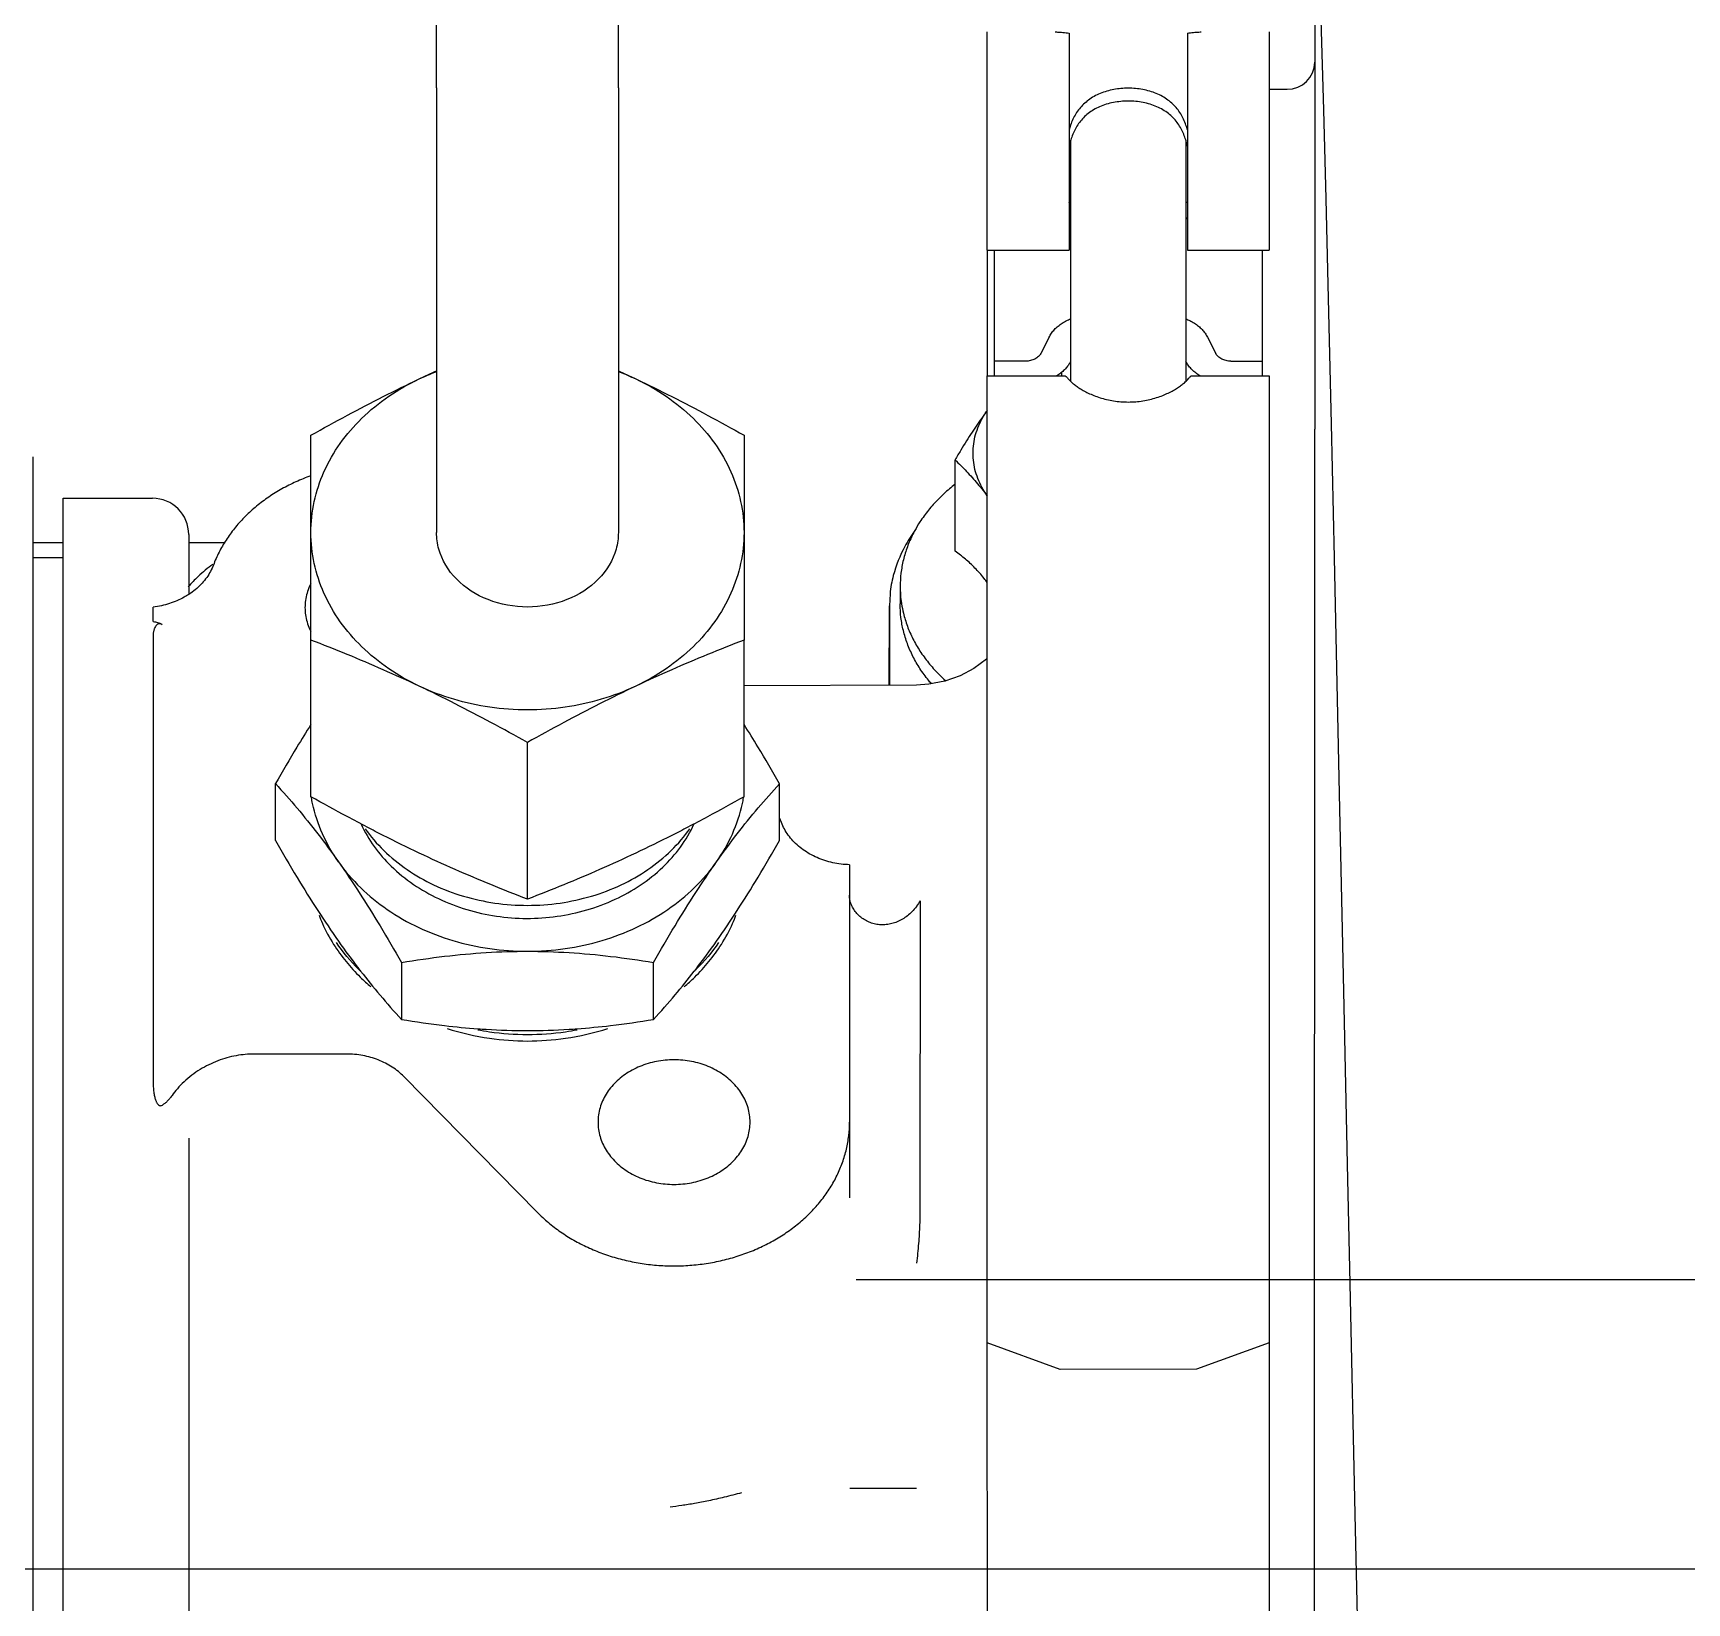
# Model space of a CAD drawing. Header units: millimetres. Extents: x 156850 to 204135, y 56350 to 74150.
# Drawn here: x 169097 to 169188, y 61480.2 to 61566.5 of the extents above; entities that cross this region are included whole.
import ezdxf

# ---------------------------------------------------------------- set-up
doc = ezdxf.new("R2010")
doc.units = ezdxf.units.MM
doc.header["$LTSCALE"] = 150
doc.linetypes.add('X-2F-PLAN$0$CENTER', pattern=[2, 1.25, -0.25, 0.25, -0.25])
doc.layers.add('-----33 Equipment', color=5, linetype='Continuous')

# ---------------------------------------------------------------- blocks, each defined once
blk = doc.blocks.new('X-2F-PLAN$0$A$C73FA2420')
at = {"color": 0, "linetype": 'Continuous'}
for p, q in [((1704.081126528326, 1141.222510499996), (1788.967582485755, 1141.234770110226)), ((1783.430246812059, 1141.234003259277), (1783.430474964669, 1139.586542338075)), ((1784.233949000714, 1139.586322538031), (1784.233949000714, 1141.233646640496)), ((1700.829931242159, 1139.575103196723), (1786.681900626048, 1139.586992623401)), ((1786.681914386689, 1139.586992621596), (1786.682594359969, 1134.676992669993)), ((1779.14502310229, 1134.631037457788), (1754.48310738767, 1134.627220042108)), ((1779.900889758719, 1134.627046755806), (1780.703216030728, 1134.627171904023)), ((1751.507770958007, 1132.671185771876), (1707.351317269495, 1132.665570958576)), ((1784.682864602073, 1132.676715717709), (1781.397584931226, 1132.675887942023)), ((1784.233949000714, 1130.711228594184), (1784.233949000714, 1132.676516146283)), ((1756.125357033918, 1124.006440717785), (1756.124656125205, 1129.067612683284)), ((1767.861058406415, 1127.907520057925), (1770.992480336805, 1127.907849599025)), ((1770.273342988221, 1125.958404124191), (1778.884404033422, 1125.959310325386)), ((1778.884404033422, 1125.959310325386), (1790.146231981227, 1125.958922605496)), ((1754.885331928381, 1120.843474142195), (1747.426187407807, 1113.512079756823)), ((1761.162176035927, 1120.981167994731), (1758.030754105537, 1120.98083845363)), ((1788.359919508104, 1119.053271098994), (1784.798009890132, 1119.052896254696)), ((1809.251315261004, 1119.053753512795), (1788.360388090136, 1119.053271115699)), ((1809.251545002218, 1119.053753520886), (1823.934859856265, 1119.053248006909)), ((1764.642566180089, 1114.052348010417), (1773.253627225291, 1114.053254211729)), ((1788.360971877002, 1109.053271154407), (1784.79906225903, 1109.05289631011)), ((1809.25143046584, 1109.05375353503), (1788.360503294971, 1109.053271137818)), ((1809.25120072451, 1109.053753526881), (1823.934730962967, 1109.053248005395)), ((1758.029794636532, 1107.124432129727), (1761.161216566805, 1107.124761670828)), ((1770.273617319763, 1102.145904176927), (1778.884678364964, 1102.146810378181)), ((1776.380111498991, 1102.146546805394), (1776.417113737203, 1092.673031561717)), ((1790.146506312885, 1102.146422658407), (1778.884678364964, 1102.146810378181)), ((1767.859139468521, 1100.194707410119), (1770.990561398794, 1100.19503695122)), ((1732.235645678476, 1092.666739991924), (1732.24529019685, 1096.337729398918)), ((1766.534187708516, 1096.347601922986), (1748.21390827687, 1096.344975950604)), ((1780.525383704458, 1094.167339190608), (1776.411196828936, 1094.1879107391)), ((1780.772586553823, 1094.15410722961), (1776.411328860791, 1094.15410722961)), ((1780.772763420013, 1094.160857795388), (1780.525383704458, 1094.167339190608)), ((1781.436521341442, 1094.119992843596), (1780.772586553823, 1094.15410722961)), ((1781.834000253933, 1093.563489188091), (1780.869818839477, 1093.563489188091)), ((1764.548373450642, 1092.470775189693), (1747.743816341157, 1092.47208439)), ((1783.774304025224, 1090.544912379701), (1788.794776159222, 1090.544912379701)), ((1667.952508614864, 1088.763757094217), (1740.247132060234, 1088.770689648809)), ((1738.791598359356, 1084.770701309084), (1740.247298535192, 1088.770774698118)), ((1740.247298535192, 1088.770774698118), (1782.610847313888, 1088.772529533715)), ((1782.610847313888, 1088.772529533715), (1793.413595161634, 1088.772838203702)), ((1793.413611669792, 1088.772838207427), (1793.413813237217, 1084.517262044188)), ((1793.413612380042, 1088.765613929601), (1800.319134064834, 1088.766326316807)), ((1800.319129390758, 1088.772261375794), (1800.319342535571, 1084.272261388018)), ((1800.319133404642, 1088.772261370206), (1812.319122052402, 1088.772829754977)), ((1794.220287344069, 1088.386799576983), (1793.413629958523, 1088.386717035202)), ((1794.220368714654, 1086.668870081776), (1794.220287344069, 1088.386799576983)), ((1800.31914765283, 1088.386706324178), (1794.220287344069, 1088.386799576983)), ((1795.548169690184, 1085.371337475488), (1794.639983572531, 1085.832586588396)), ((1738.79195360071, 1077.270701329515), (1738.791598359356, 1084.770701309084)), ((1806.325241477229, 1084.197545569215), (1793.117523287307, 1084.197551469493)), ((1793.606911646319, 1084.690464205574), (1793.413805034943, 1084.690432995325)), ((1809.438380902982, 1084.272982112889), (1800.319350508507, 1084.272261382313)), ((1812.25788799976, 1084.272875213705), (1809.438380902982, 1084.272982112889)), ((1806.324176705908, 1077.847545569704), (1793.118516454124, 1077.847551469109)), ((1793.414144267444, 1077.52841441991), (1793.414345834986, 1073.272838249512)), ((1800.319650411257, 1077.772261405713), (1800.319863555953, 1073.272261417878)), ((1809.439539372805, 1077.772982141876), (1800.319658383145, 1077.772261399892)), ((1812.258195875562, 1077.7728752314), (1809.439539372805, 1077.772982141876)), ((1740.248032700387, 1073.270774740202), (1738.79195360071, 1077.270701329515)), ((1795.54858171253, 1076.672552973905), (1794.640439298237, 1076.211118003703)), ((1794.220903666341, 1075.374748643604), (1794.220985036925, 1073.65681914828)), ((1740.247866224847, 1073.270689690486), (1668.068881627521, 1073.263798448083)), ((1782.611581479083, 1073.272529575799), (1740.248032700387, 1073.270774740202)), ((1793.414329325664, 1073.272838245786), (1782.611581479083, 1073.272529575799)), ((1794.220985036925, 1073.65681914828), (1793.414327651495, 1073.656736606383)), ((1800.319845345686, 1073.656725895416), (1794.220985036925, 1073.65681914828)), ((1801.836004630197, 1073.272558280674), (1800.319867571816, 1073.27226141229)), ((1812.319856221671, 1073.272829797119), (1801.836004630197, 1073.272558280674)), ((1809.168578908546, 1073.272978127585), (1809.168532347772, 1072.289967238903)), ((1671.086292972206, 1070.7738831928), (1790.478724652319, 1070.773028963595)), ((1816.439765902818, 1070.773214751796), (1790.478724652319, 1070.773028963595))]:
    blk.add_line(p, q, dxfattribs=at)
at = {"color": 0, "linetype": 'X-2F-PLAN$0$CENTER'}
blk.add_line((1743.733949000714, 1095.974610281875), (1743.733949000714, 580.5806102819042), dxfattribs=at)
at = {"color": 0, "linetype": 'Continuous'}
for points in [[(1777.880251538241, 1088.772245480679), (1777.837381719262, 1088.816065546183), (1777.331517864368, 1089.506297318498), (1776.926733558183, 1090.270932581392), (1776.631371324533, 1091.09881691722), (1776.456735034008, 1091.980791891925), (1776.41466852522, 1092.67297083413)], [(1817.998241561931, 1070.581267609203), (1812.992311261478, 1070.437448015495), (1808.035168298171, 1070.294384301), (1803.136123018921, 1070.162766974303), (1798.436794334557, 1070.049937820586)], [(1769.597849254147, 1069.40458235098), (1762.976838082424, 1069.256025354029), (1757.008407804766, 1069.129612082907)], [(1798.437261559302, 1070.049948366883), (1790.779314214713, 1069.869841955602), (1783.410148194642, 1069.697042585409), (1769.597849254147, 1069.40458235098)], [(1743.516405994771, 1068.832957007806), (1730.825852557202, 1068.565315990418), (1724.363081843941, 1068.421323513496), (1718.475929861306, 1068.296473483206)], [(1757.008458321099, 1069.129613093217), (1750.071521656704, 1068.98095067509), (1743.516405994771, 1068.832957007806)]]:
    blk.add_lwpolyline(points, dxfattribs=at)
for centre, radius, start, end in [((1784.682594379177, 1134.676715695125), 2, 270.0079347455101, 0.007934745509656838), ((1810.688532347442, 1072.289996372187), 1.52, 180.0010981663526, 268.8108405055648)]:
    blk.add_arc(centre, radius, start, end, dxfattribs=at)
for points, start_tangent, end_tangent in [([(1754.483066663728, 1134.627220035996), (1754.318689823267, 1134.623595058511), (1754.169842095464, 1134.613823345106), (1754.035188992741, 1134.59913920291), (1753.913556865416, 1134.580430848931), (1753.803946236847, 1134.558335785288), (1753.705531638581, 1134.533303307602), (1753.617660976714, 1134.505635344598), (1753.539838504046, 1134.475503218884), (1753.471754288767, 1134.442960210203), (1753.413400643622, 1134.407996253809), (1753.365174731356, 1134.370651044883), (1753.302554987953, 1134.290812899184), (1753.28687915823, 1134.211334576074), (1753.315926734474, 1134.127053579781)], (-0.99999998796328, -0.0001551462428961831), (0.5243473133278821, -0.8515044891267051)), ([(1753.849356498104, 1133.592061530682), (1753.676887387643, 1133.722658694081), (1753.531014202628, 1133.856359746482), (1753.410958109191, 1133.99175861699), (1753.315926734591, 1134.127053579781)], (-0.8225280871811547, 0.5687244902418064), (-0.524347313344172, 0.8515044891172904)), ([(1779.738765814924, 1134.131143568608), (1779.777033765684, 1134.219433799095), (1779.783239600365, 1134.300331029692), (1779.760013235966, 1134.379057766288), (1779.708781558787, 1134.450209636474), (1779.632347761304, 1134.511874471616), (1779.53056913102, 1134.563658001891), (1779.469500005362, 1134.585332961578), (1779.401061942801, 1134.603658219508), (1779.324671345996, 1134.618013103318), (1779.239616209758, 1134.627536633983), (1779.145046928199, 1134.631037461688)], (0.5241038170096814, 0.8516543835368444), (-0.999999988119017, -0.0001541395446956317)), ([(1779.900889814133, 1134.627047233924), (1779.887275767978, 1134.509364203899), (1779.857553205686, 1134.388529335905), (1779.809072961914, 1134.262453952688), (1779.738765814924, 1134.131143568608)], (-0.05199897272311681, -0.9986471382978046), (-0.5241038169889032, -0.851654383550003)), ([(1781.393591786386, 1132.673285275989), (1781.238832465722, 1132.93088953133), (1781.046829653787, 1133.324507861224), (1780.892334087519, 1133.742003587016), (1780.777308970457, 1134.178071875009), (1780.703216109541, 1134.627171426022)], (-0.5460382958185123, 0.8377602159927133), (-0.1166029257141014, 0.9931786131977814)), ([(1756.124656125205, 1129.067612683284), (1756.102553255158, 1129.565076390805), (1756.03427669045, 1130.068428142578), (1755.918432612787, 1130.573327869992), (1755.753699487424, 1131.075318120129), (1755.538876732113, 1131.569625849079), (1755.273178322706, 1132.050689479511), (1754.957320538815, 1132.510958962725), (1754.598935656948, 1132.935977050511), (1754.219576725503, 1133.302996186831), (1753.849356498104, 1133.592061530682)], (0.001024571253033431, 0.9999994751270468), (-0.8225489123587237, 0.5686943702699042)), ([(1783.012882152689, 1131.321861261502), (1782.661276054918, 1131.481969440531), (1782.326663432526, 1131.689367492218), (1782.013295950252, 1131.941419931303), (1781.725155334105, 1132.234923938231), (1781.465902784839, 1132.566150047875), (1781.393591786386, 1132.673285275989)], (-0.9352550662029471, 0.3539745204699267), (-0.5460382958088592, 0.8377602159971327)), ([(1783.049903943902, 1131.348349878681), (1782.380114735919, 1132.159159448813), (1781.809554969426, 1132.709192151029)], (-0.5818261456949269, 0.813313184563858), (-0.7506454247664488, 0.6607052643024224)), ([(1787.918620173819, 1125.96042605862), (1787.878045155667, 1126.072122382175), (1787.540961051011, 1126.880708932586), (1787.143165064044, 1127.647078843787), (1786.688172611757, 1128.364459626784), (1786.180005323025, 1129.026510125026), (1785.623155003763, 1129.627378115605), (1785.022544397158, 1130.161751785781), (1784.38348089694, 1130.624908924277), (1783.711613742518, 1131.012754945201), (1783.012882152689, 1131.321861261502)], (-0.3362789574782902, 0.9417624237357988), (-0.9352550662117531, 0.3539745204467037)), ([(1767.861058406415, 1127.907520057925), (1765.839576406986, 1126.72130665771), (1764.011812660377, 1125.578715232783), (1762.331119327224, 1124.444093727623)], (-0.8682871147703668, -0.4960619783090223), (-0.8174512422036024, -0.5759978008810169)), ([(1770.992480336805, 1127.907849599025), (1769.646775858244, 1126.721408560988), (1768.231481511728, 1125.578884715505), (1766.692085549003, 1124.444573491986)], (-0.7362560380406518, -0.6767030711092507), (-0.8174516817766674, -0.5759971770421211)), ([(1774.236922903219, 1125.965261216217), (1773.000126793748, 1126.729452549596), (1770.992480336805, 1127.907849599025)], (-0.8451680080062393, 0.5345007373644699), (-0.8681912213684336, 0.4962297886449638)), ([(1766.692085549003, 1124.444573491986), (1769.900157048716, 1125.869463307376), (1770.213837214047, 1125.930412623682)], (0.8174516818325658, 0.5759971769626349), (0.9852393307554236, 0.1711825374668568)), ([(1768.594724686234, 1122.861831865099), (1769.177581324824, 1123.964571414224), (1770.273342988221, 1125.958404124191)], (0.4615758388025041, 0.8871007524701658), (0.4897065235161468, 0.8718873326443962)), ([(1770.213837214047, 1125.930412623682), (1770.261738540954, 1125.938586604025)], (0.9852393308266463, 0.1711825370656732), (0.9862537153040745, 0.1652380375266575)), ([(1776.352096530725, 1120.006312059122), (1777.258493838599, 1121.994094303285), (1778.094468728872, 1123.96597330831), (1778.884404033422, 1125.959310325386)], (0.4275322377419768, 0.9040001027053842), (0.3586440364496727, 0.9334743998198135)), ([(1776.352096530725, 1120.006312059122), (1778.529298837413, 1123.173822699406), (1781.46268201177, 1125.241229582578), (1784.79839890881, 1125.959146255977)], (0.4275322377472801, 0.9040001027029761), (0.9999999994074245, -3.442784083167963e-05)), ([(1780.671767626773, 1126.28468692943), (1780.274262957508, 1126.256361734704), (1779.88214168523, 1126.171892261016), (1779.500706577441, 1126.032420812931), (1779.358989767963, 1125.96503575478)], (-0.9999999880196322, -0.0001547899221358587), (-0.8919150056953119, -0.4522030767395561)), ([(1781.98553968058, 1125.964983136393), (1781.842898497242, 1126.032783360628), (1781.461424775887, 1126.172136718), (1781.069280124502, 1126.256484795304), (1780.671907238313, 1126.284686947474)], (-0.8919046024973686, 0.4522235951875428), (-0.9999999945126841, -0.0001047627571215845)), ([(1784.79839890881, 1125.959146255977), (1788.13413234998, 1125.240999899281), (1791.06756316172, 1123.173391034827), (1793.244838452549, 1120.005730479315)], (0.9999999994074614, -3.442768914400011e-05), (0.4275378818530174, -0.9039974333928481)), ([(1790.146231981227, 1125.958922605612), (1791.249423482572, 1123.951293076912), (1792.276887438027, 1121.981967433414), (1793.244838452549, 1120.005730479432)], (0.4897166245905329, -0.8718816591714649), (0.4275378818877524, -0.9039974333763546)), ([(1763.763701921911, 1125.512549624487), (1763.311502275872, 1125.327854453993), (1762.154301443836, 1124.708988579921)], (-0.9361478337160638, -0.3516066458832512), (-0.8452129892673289, -0.534429605068558)), ([(1754.885331928381, 1120.843474142195), (1755.160933278734, 1121.146801690804), (1755.407137161936, 1121.485723961494), (1755.620878458139, 1121.856021535117), (1755.799496190739, 1122.25308438472), (1755.940766655025, 1122.67196926882), (1756.042931101518, 1123.107461271982), (1756.104717632057, 1123.554138728185), (1756.125357033918, 1124.006440717785)], (0.7131876633051498, 0.7009731499209827), (-0.0001384874515214571, 0.9999999904102519)), ([(1762.154301443836, 1124.708988579921), (1760.354852438322, 1123.244563839107), (1759.829894831171, 1122.666504336579)], (-0.8452129892595408, -0.5344296050809912), (-0.6453517335894473, -0.7638855542242772)), ([(1760.789939593757, 1123.336579735624), (1762.258889400866, 1124.552368775709)], (0.7074212957020996, 0.7067921267152681), (0.8285120228290326, 0.5599712742880175)), ([(1762.331119327224, 1124.444093727623), (1760.80590625701, 1123.320718525501)], (-0.8174512422004012, -0.5759978008855084), (-0.7920010466218655, -0.6105197311717308)), ([(1766.692085549003, 1124.444573491986), (1765.00075391354, 1123.303057532816), (1763.169985655113, 1122.159118292388), (1761.162176035927, 1120.981167994731)], (-0.817451681794732, -0.5759971770164738), (-0.8682871147710436, -0.4960619783077277)), ([(1766.692085549003, 1124.444573491986), (1764.076729852473, 1121.766124791175), (1762.36954881472, 1118.157179446192), (1761.776453663944, 1114.053029527888)], (-0.8174516817424825, -0.575997177090685), (-6.924374949110973e-05, -0.9999999976026611)), ([(1760.682888091658, 1123.225521126413), (1759.365921022487, 1122.158377598505), (1758.030754105537, 1120.98083845363)], (-0.7897071238316128, -0.6134840328565696), (-0.7362560380422704, -0.6767030711073595)), ([(1760.681365578552, 1123.226503615617), (1760.789939593757, 1123.336579735624)], (0.697017855789378, 0.7170537697499729), (0.7074212957500824, 0.7067921266686846)), ([(1760.80590625701, 1123.320718525501), (1760.782000995358, 1123.302277135022), (1760.682888091658, 1123.225521126413)], (-0.79200104660374, -0.6105197311884691), (-0.7897071238077772, -0.6134840328823778)), ([(1768.763308914029, 1123.200277066731), (1766.455875048763, 1121.550261575612), (1764.671676411643, 1118.947192112915), (1763.710108795553, 1115.762576986686), (1763.698389588273, 1112.424883770582), (1764.635323944618, 1109.234321440628), (1766.402632520068, 1106.60829867929), (1768.768299153191, 1104.900327684882)], (-0.9100241751885905, -0.4145551839892681), (0.9097831266965285, -0.4150839220907898)), ([(1768.51483849599, 1122.979769724305), (1767.320747597259, 1121.957102915912), (1765.433611856657, 1119.21216137521), (1764.429349741666, 1115.84478667652), (1764.429089452955, 1112.261131788429), (1765.432862385293, 1108.89343612612), (1767.319599339971, 1106.147891370696), (1768.515745137236, 1105.123280119908)], (-0.8160761781170973, -0.5779443498382408), (0.8161143032540941, -0.5778905121420745)), ([(1767.17487368267, 1120.005346276681), (1768.148433189723, 1121.992690402316), (1768.594724686234, 1122.861831865099)], (0.4275322377362853, 0.9040001027080654), (0.4615758388019872, 0.8871007524706302)), ([(1758.030754105537, 1120.98083845363), (1757.692567323102, 1118.608293363883), (1757.516772730858, 1116.776103313605)], (-0.1634168820210848, -0.9865571056308592), (-0.07319601686026912, -0.997317573852904)), ([(1761.16217603581, 1120.981167994731), (1761.500147597748, 1118.607729075826), (1761.706188660115, 1116.322157728195), (1761.776453664061, 1114.053029527888)], (0.1632894414975192, -0.9865782068824518), (-6.92437017791085e-05, -0.9999999976025336)), ([(1764.642566180206, 1114.052348010475), (1765.4384503006, 1116.060215029225), (1766.273717965116, 1118.029491968104), (1767.17487368267, 1120.005346276681)], (0.3586440364503582, 0.9334743998194773), (0.4275322377384124, 0.9040001027071536)), ([(1773.253627225291, 1114.053254211787), (1774.356774137821, 1116.060853823205), (1775.384193269536, 1118.0301368332), (1776.352096530725, 1120.006312059122)], (0.4897065235164725, 0.871887332644237), (0.4275322377415944, 0.904000102705785)), ([(1776.352233696496, 1108.100062085607), (1775.19370256213, 1111.985719082586), (1775.193654924631, 1116.120734830212), (1776.352096530725, 1120.006312059122)], (-0.4275378818218838, 0.9039974334074434), (0.4275322377077517, 0.9040001027216223)), ([(1793.244838452549, 1120.005730479432), (1793.685878280899, 1119.056787711917)], (0.4275378818674209, -0.9039974333861276), (0.4154057776403814, -0.9096362129459953)), ([(1793.244838452549, 1120.005730479315), (1793.633924239897, 1119.093883100781)], (0.4275378819395492, -0.903997433351829), (0.3573154613556292, -0.9339837584652075)), ([(1757.535223395098, 1118.476404979592), (1756.992314021569, 1116.136363089608), (1756.991997201345, 1111.968806871213), (1757.53528544039, 1109.626324655605)], (-0.3090562774674691, -0.9510437515478564), (0.3090614336796459, -0.9510420759419235)), ([(1780.702775824233, 1114.053037290403), (1781.108358605998, 1116.222442016995), (1782.24482629227, 1117.962141603115), (1783.887087520328, 1118.927567209699), (1784.798002193216, 1119.049889335292)], (-1.152047952669508e-05, 0.9999999999336202), (0.9999999948353229, 0.0001016299848608738)), ([(1757.186841911753, 1114.053610267409), (1757.336445749621, 1116.136301539897), (1757.446434619953, 1116.7908167399)], (0.0001419637845991505, 0.9999999899230985), (0.1884620249120429, 0.9820804779475825)), ([(1757.516772730858, 1116.776103313605), (1757.48617379379, 1116.322972004826), (1757.41551707848, 1114.053583564295)], (-0.07319601686036806, -0.9973175738526658), (-9.720712314417168e-05, -0.9999999952755185)), ([(1757.445869084098, 1111.315167756809), (1757.336157172685, 1111.968745317019), (1757.186841911753, 1114.053610267409)], (-0.1882520632455008, 0.9821207464887257), (0.0001419637789343184, 0.9999999899232438)), ([(1757.41551707848, 1114.053583564295), (1757.486667435849, 1111.769079892314), (1757.516335894004, 1111.329862804792)], (-9.718851935643822e-05, -0.9999999952773049), (0.07303812477792479, -0.9973291494428587)), ([(1761.776453664061, 1114.053029527888), (1761.704985740012, 1111.76950347278), (1761.497499694815, 1109.481144619815), (1761.161216566805, 1107.124761670828)], (-6.924371405651566e-05, -0.9999999976027965), (-0.1634168820119135, -0.9865571056323704)), ([(1761.776453663944, 1114.053029527888), (1762.368980428786, 1109.948696087289), (1764.075661636423, 1106.339222310809), (1766.690646345494, 1103.659964006103)], (-6.924369040775656e-05, -0.9999999976026599), (0.817306046083856, -0.5762038068554907)), ([(1767.175010848441, 1108.099096303107), (1766.268763349042, 1110.08650514629), (1765.432737155119, 1112.058450372075), (1764.642566180089, 1114.052348010417)], (-0.4275378819036634, 0.9039974333687572), (-0.358646764768367, 0.9334733515858121)), ([(1776.352233696613, 1108.10006208549), (1775.378402879229, 1110.087909061811), (1774.34918610903, 1112.059852281178), (1773.253627225291, 1114.053254211729)], (-0.427537881909144, 0.9039974333661355), (-0.4897166245990604, 0.8718816591667725)), ([(1784.799069955945, 1109.05590322963), (1783.887199836667, 1109.178288109601), (1782.244916363037, 1110.1438267958), (1781.108408591477, 1111.883604635426), (1780.702775824233, 1114.053037290403)], (-0.9999999948351808, -0.0001016379694485236), (-1.70007699901949e-05, 0.9999999998553418)), ([(1747.426187407807, 1113.512079756823), (1746.865829864983, 1112.905731161823), (1746.354987222468, 1112.237372095988), (1745.898243784555, 1111.513000550622), (1745.499698290369, 1110.73911728838), (1745.162926079356, 1109.922664690588), (1744.890949859284, 1109.070970355999), (1744.686210342916, 1108.191677449096), (1744.550544734811, 1107.292676572804), (1744.485170294647, 1106.382033524918), (1744.490673871478, 1105.467920989497), (1744.567006047815, 1104.558542333427), (1744.713481782703, 1103.662057886773), (1744.92878661037, 1102.786512292514), (1745.210988426232, 1101.939762318216), (1745.557554827188, 1101.129406323074), (1745.96537588269, 1100.362715998315), (1746.430792080355, 1099.64657113218), (1746.949626804213, 1098.987398366211), (1747.517223684816, 1098.391113327816), (1748.128490265226, 1097.863065788581), (1748.777941327193, 1097.407994388021), (1749.459748900728, 1097.029982939188), (1750.167793849483, 1096.732423984096), (1750.89572425303, 1096.517987057101), (1751.637007390615, 1096.388596926525), (1752.384670286672, 1096.345413294621)], (-0.7131876632930989, -0.7009731499326062), (0.9999999944957458, 0.0001049220788820225)), ([(1757.516335894004, 1111.329862804792), (1757.693869631737, 1109.480474474898), (1758.029794636532, 1107.124432129727)], (0.07303812479638155, -0.9973291494417879), (0.1632894414857146, -0.9865782068843905)), ([(1752.383075388614, 1110.175414765894), (1751.985570719116, 1110.147089571285), (1751.593449446838, 1110.06262009748), (1751.212014339282, 1109.923148649512), (1750.846423651557, 1109.73056133918), (1750.501621371019, 1109.487462579622), (1750.182270356687, 1109.197139864496), (1749.892689283239, 1108.863519310427), (1749.636794238002, 1108.491112563177), (1749.418045762461, 1108.084955785074), (1749.23940205446, 1107.650541549898), (1749.103278963827, 1107.193744564778), (1749.011517321575, 1106.720742225414), (1748.965358046698, 1106.237931077078), (1748.965425364207, 1105.751840312209), (1749.011718363618, 1105.269043474516), (1749.10361101164, 1104.796069563017), (1749.239860617905, 1104.339314738405), (1749.418624639977, 1103.904955826292), (1749.637485601357, 1103.498866785783), (1749.893483783002, 1103.12653927441), (1750.183157248423, 1102.793008383072), (1750.502588661155, 1102.502784545126), (1750.847458259319, 1102.259792539699), (1751.213102273061, 1102.06731841719), (1751.594575994532, 1101.927965059702), (1751.986720645917, 1101.843616982398), (1752.384093532222, 1101.815414830286)], (-0.9999999880207628, -0.0001547899049321907), (0.9999999945123448, 0.0001047627981866049)), ([(1752.384233143646, 1101.815414848388), (1752.781737813028, 1101.843740043114), (1753.173859085306, 1101.928209516802), (1753.555294192978, 1102.067680964828), (1753.920884880587, 1102.260268275219), (1754.265687161242, 1102.503367034718), (1754.585038175574, 1102.793689749902), (1754.874619249022, 1103.127310303913), (1755.130514294142, 1103.499717051222), (1755.3492627698, 1103.905873829208), (1755.527906477684, 1104.340288064501), (1755.664029568434, 1104.797085049504), (1755.755791210686, 1105.270087388926), (1755.801950485446, 1105.752898537321), (1755.801883167936, 1106.23898930219), (1755.755590168526, 1106.721786139882), (1755.66369752062, 1107.194760051381), (1755.527447914355, 1107.651514875877), (1755.348683892167, 1108.08587378799), (1755.129822930787, 1108.491962828615), (1754.873824749258, 1108.86429033993), (1754.584151283721, 1109.19782123121), (1754.264719870989, 1109.488045069331), (1753.919850272825, 1109.731037074584), (1753.554206259083, 1109.923511197208), (1753.172732537729, 1110.06286455458), (1752.780587886227, 1110.147212631884), (1752.383215000038, 1110.175414784113)], (0.99999998801923, 0.0001547899049740803), (-0.9999999945126123, -0.0001047627982149753)), ([(1793.686968836817, 1109.050525217201), (1793.244975618436, 1108.0994805058)], (-0.4153741145196163, -0.9096506719546282), (-0.4275322377534505, -0.9040001026997626)), ([(1793.634820116451, 1109.013339880505), (1793.24497561832, 1108.099480505683)], (-0.3571510341016961, -0.9340466470361528), (-0.4275322377068382, -0.9040001027218375)), ([(1768.595613056328, 1105.241215661285), (1768.142800692818, 1106.123177650792), (1767.175010848441, 1108.099096303107)], (-0.4615976656255082, 0.8870893952073482), (-0.4275378818899437, 0.9039974333752231)), ([(1784.798673240351, 1102.146646308829), (1781.462939799298, 1102.864792665583), (1778.529508987442, 1104.932401530095), (1776.352233696496, 1108.100062085607)], (-0.9999999994074381, 3.442779989445926e-05), (-0.4275378819163124, 0.9039974333627878)), ([(1778.884678364964, 1102.146810378181), (1778.088870741543, 1104.154475366522), (1777.253572920454, 1106.123822505702), (1776.352233696613, 1108.10006208549)], (-0.3586467647617201, 0.9334733515885283), (-0.4275378818970537, 0.9039974333719528)), ([(1793.24497561832, 1108.099480505683), (1791.067773311632, 1104.931969865283), (1788.134390137275, 1102.864562982228), (1784.798673240351, 1102.146646308829)], (-0.4275322377768942, -0.9040001026887532), (-0.9999999994073937, 3.442779465303912e-05)), ([(1793.244975618436, 1108.0994805058), (1792.271190602216, 1106.111691169906), (1791.242019267054, 1104.139791833528), (1790.146506312885, 1102.146422658407)], (-0.4275322377505953, -0.904000102701193), (-0.4897065235180097, -0.8718873326434539)), ([(1758.029794636532, 1107.124432129727), (1759.374971945304, 1105.937705254182), (1760.680777618778, 1104.87930446543)], (0.7360414788025142, -0.6769364382879314), (0.7895196502041085, -0.6137252821433478)), ([(1761.161216566805, 1107.124761670828), (1763.183028517175, 1105.937799375213), (1765.01056325133, 1104.794773572474), (1766.690646345611, 1103.659964006103)], (0.8681912213692988, -0.4962297886439307), (0.8173060460890935, -0.5762038068480657)), ([(1732.005130413687, 1102.286347012676), (1731.756844123709, 1103.233962062979), (1731.564512890298, 1104.089632853284), (1731.417229078826, 1104.863591989619), (1731.302505108761, 1105.570628568588), (1731.21910580073, 1106.21307464072)], (-0.2693380016872059, 0.9630457106740261), (-0.1225513021780378, 0.99246217980104)), ([(1759.828142857528, 1105.438254245324), (1760.35345479392, 1104.859497405414), (1762.15268594143, 1103.394474142697)], (0.6451316951342445, -0.7640713945269714), (0.8450646945933118, -0.534664064578685)), ([(1760.784230427584, 1104.771822025185), (1760.679256468429, 1104.878371045692)], (-0.7068428347905228, 0.7073706290949092), (-0.6967771358824886, 0.7172876848985755)), ([(1760.680777618778, 1104.87930446543), (1760.79968586762, 1104.787217628502)], (0.7895196504160312, -0.61372528187273), (0.7917390251584943, -0.6108594896047597)), ([(1760.79968586762, 1104.787217628502), (1762.329708089586, 1103.659506202908)], (0.7917390252955674, -0.6108594894277328), (0.8173060222722819, -0.5762038406305764)), ([(1770.273617319763, 1102.145904176927), (1769.170263366424, 1104.153836582322), (1768.595613056328, 1105.241215661285)], (-0.4897166245936148, 0.8718816591697499), (-0.4615976656244188, 0.8870893952078169)), ([(1762.257398243062, 1103.551177441899), (1760.784230427584, 1104.771822025185)], (-0.8283663097918738, 0.5601868052728213), (-0.7068428347012148, 0.7073706291835073)), ([(1762.15268594143, 1103.394474142697), (1763.309787811246, 1102.775231801905), (1763.763104371494, 1102.589957437711)], (0.8450646945932558, -0.5346640645787302), (0.9360897191969885, -0.3517613361569109)), ([(1762.329708089586, 1103.659506202908), (1764.021379618789, 1102.517180747702), (1765.852043856983, 1101.372771468421), (1767.859139468521, 1100.194707410119)], (0.8173060222716437, -0.576203840631702), (0.8681912213684141, -0.4962297886449208)), ([(1766.690646345611, 1103.659964006103), (1768.239200269338, 1102.517946545326), (1769.655154819018, 1101.373504745075), (1770.990561398794, 1100.19503695122)], (0.8173060460897377, -0.576203806847301), (0.7360414787954705, -0.6769364382959829)), ([(1766.690646345494, 1103.659964006103), (1769.898528806749, 1102.234079266316), (1770.214524506126, 1102.172629325127)], (0.8173060460894359, -0.576203806847635), (0.9852376123776454, -0.1711924272803545)), ([(1770.214524506126, 1102.172629325127), (1770.261983400094, 1102.164528971887)], (0.9852376124721995, -0.1711924267102715), (0.9862427180925759, -0.1653036630106884)), ([(1770.990561398794, 1100.19503695122), (1773.012537697214, 1101.381549157901), (1774.239984257263, 1102.139853742206)], (0.8682871147727975, 0.4960619783044402), (0.8452415413637892, 0.5343844465862414)), ([(1766.534187708516, 1096.347601922986), (1766.567952033132, 1096.811805820791), (1766.645028441562, 1097.268239120021), (1766.764403075096, 1097.710896643926), (1766.924506109208, 1098.133957501093), (1767.12323216605, 1098.531858490023), (1767.357967991149, 1098.899367241713), (1767.625626822584, 1099.231651038281), (1767.922688970924, 1099.524340347329), (1768.245248113177, 1099.773586289492), (1768.589062651619, 1099.976111237775), (1768.949611486518, 1100.129251912818)], (0.02555191802837129, 0.9996734964409424), (0.9445387240297113, 0.3284000590874045)), ([(1768.949611486518, 1100.129251912818), (1769.115529580507, 1100.188154939504)], (0.944538724035681, 0.3284000590702528), (0.9401773654137932, 0.3406853703336679)), ([(1764.233511716709, 1092.672801424284), (1763.954266877961, 1092.909940433106), (1763.723322485457, 1093.166620485194), (1763.538567229523, 1093.4367185093), (1763.39612592943, 1093.720617963176), (1763.295700106071, 1094.019393369206), (1763.241186380386, 1094.323987169191), (1763.233252943144, 1094.624931778177), (1763.27074261196, 1094.920058338088), (1763.353125242982, 1095.205525713624), (1763.479461284936, 1095.475774316816), (1763.647169113974, 1095.723254678014), (1763.850935214316, 1095.93907076912), (1764.082629769808, 1096.114593373379), (1764.332565815654, 1096.243203967519), (1764.592210349743, 1096.321329970495), (1764.855192397721, 1096.347422098625)], (-0.8042271459389666, 0.5943220488387336), (0.999999829460337, -0.000584020243957328)), ([(1784.906558813178, 1092.756010608282), (1784.033437144128, 1093.306905412814), (1782.435108273756, 1093.93946997053), (1781.436500088312, 1094.119786487485)], (-0.8093748940694564, 0.5872923299772121), (-0.9947380596134914, 0.1024509285313927)), ([(1776.479830332915, 1091.842130095698), (1776.675806336687, 1092.005747400515), (1777.318682778627, 1092.473187418596), (1777.991856261156, 1092.861200374027), (1778.689583506319, 1093.166475877224), (1779.405911750393, 1093.386409424886), (1780.134729533689, 1093.519124621584), (1780.869818839477, 1093.563489188091)], (0.7574361125658886, 0.6529092857235592), (0.9999999999996888, 0)), ([(1780.883572267019, 1093.489213194291), (1780.370093164616, 1093.386409424827), (1779.653764920542, 1093.166475877108), (1778.956037675613, 1092.861200373911), (1778.282864192501, 1092.473187418189), (1777.639987750328, 1092.0057473997), (1777.032893143827, 1091.46286835178), (1776.643331508152, 1091.053145504615)], (-0.9879169342748184, -0.1549842926648698), (-0.6656401466235842, -0.746272869132432)), ([(1781.834000253933, 1093.563489188091), (1781.098910948029, 1093.519124621584), (1780.883572267019, 1093.489213194291)], (-1.000000000000285, 0), (-0.9879169342737107, -0.1549842926641836)), ([(1784.907101653283, 1092.758625278482), (1784.711962832487, 1092.861200373911), (1784.014235587441, 1093.166475877108), (1783.297907343251, 1093.386409424827), (1782.569089560071, 1093.519124621584), (1781.834000253933, 1093.563489188091)], (-0.8777693981298639, 0.4790833786604989), (-0.9999999999996244, 0)), ([(1747.743816341157, 1092.47208439), (1746.745442005573, 1092.492169521982), (1745.708102907287, 1092.55321582238), (1744.628597841947, 1092.657628550893)], (-0.9999999800381141, -0.0001998085991774305), (-0.993430080530177, 0.1144407055994937)), ([(1764.253809948568, 1092.65794505598), (1764.233511716709, 1092.672801424284)], (-0.8096641084290079, 0.5868935435991632), (-0.8042271460221931, 0.5943220487356632)), ([(1764.550152543699, 1092.470876091276), (1764.253809948568, 1092.65794505598)], (-0.8781442623711433, 0.4783959181122864), (-0.8096641092924256, 0.5868935424106078)), ([(1787.441802946618, 1090.550693334779), (1787.201240617316, 1090.849181927217), (1786.63510736404, 1091.46286835178), (1786.028012757655, 1092.0057473997), (1785.385136315483, 1092.473187418189), (1784.907101653283, 1092.758625278482)], (-0.6115960722635969, 0.7911701741045315), (-0.8777693981341025, 0.4790833786510421)), ([(1782.055556835141, 1088.771221688308), (1782.279872738174, 1088.948915618588), (1782.574851715239, 1089.199475511617), (1782.84829253389, 1089.45272971451), (1783.102391772554, 1089.710687424114), (1783.339643316343, 1089.976081480505), (1783.562711148523, 1090.252557208005), (1783.774304025224, 1090.544912379701)], (0.7921738640656604, 0.6102954768731856), (0.5645882051199019, 0.8253727392155012)), ([(1788.794776159222, 1090.544912379701), (1788.481483279611, 1090.225503939029), (1788.160684798146, 1089.91540438938), (1787.827078456176, 1089.610119329824), (1787.476355951629, 1089.30660985841), (1787.105551701738, 1089.003232486313), (1786.808566252119, 1088.771806543984)], (-0.6909177556848999, -0.722933368215479), (-0.794884525421358, -0.6067607364077638)), ([(1791.44846835616, 1088.820212702092), (1791.196637477027, 1089.003233921016), (1790.762384071597, 1089.306610226107), (1790.307701486629, 1089.61011669063), (1789.831190447323, 1089.915399282123), (1789.329090767773, 1090.225499427121), (1788.794776159222, 1090.544912379701)], (-0.8045723733590184, 0.5938546084901292), (-0.8616655485806287, 0.5074765830952808)), ([(1786.81990642962, 1088.777594542014), (1787.170014432515, 1089.003328526102), (1787.648541601258, 1089.243117968494), (1788.143648115802, 1089.416297725809), (1788.649909485248, 1089.520970404206), (1789.161779004382, 1089.555989188084), (1789.673648523516, 1089.520970404206), (1790.179909893079, 1089.416297725809), (1790.675016407622, 1089.243117968494), (1791.153543576365, 1089.003328526102), (1791.444494427997, 1088.81896071689)], (0.8150718925671774, 0.5793598276951327), (0.8239277511744877, -0.5666948569070348)), ([(1791.444494427997, 1088.81896071689), (1791.503809187328, 1088.777482507983)], (0.8239277513206729, -0.5666948567016838), (0.8150480243792364, -0.5793934051707701)), ([(1791.51139808062, 1088.773578268825), (1791.44846835616, 1088.820212702092)], (-0.8022904157914051, 0.5969339065000661), (-0.8045723733524421, 0.5938546085038349)), ([(1794.639983572531, 1085.832586588396), (1794.551364267129, 1085.888617346296), (1794.46988371748, 1085.962811434874), (1794.397438409156, 1086.053441799129), (1794.335714543588, 1086.158398867585), (1794.28614879935, 1086.27523963101), (1794.249894889304, 1086.4012445017), (1794.227796710329, 1086.533480616403), (1794.220368714654, 1086.668870081776)], (-0.891599389217833, 0.4528250535832867), (-4.736547669483096e-05, 0.9999999988804639)), ([(1793.617185471929, 1084.676375079202), (1793.452450153534, 1084.902286713594), (1793.411132471985, 1084.968504151679)], (-0.6360916238323058, 0.7716135341539054), (-0.516582369318945, 0.8562374995928019)), ([(1795.548169690184, 1085.371337475488), (1795.759970064624, 1085.242827850801), (1795.958970374893, 1085.079250179813), (1796.142203984666, 1084.883043028822), (1796.306939302944, 1084.65713139443), (1796.450720505673, 1084.40488309873), (1796.544346117997, 1084.198604154226)], (0.8915993892060142, -0.4528250535984797), (0.3783221142061763, -0.9256740127616944)), ([(1812.319332090323, 1085.034714353387), (1812.316714753397, 1084.908647788921), (1812.295939617325, 1084.6114534933), (1812.25788799976, 1084.272875213705)], (-0.0005799279117988703, -0.9999998318421046), (-0.1246155396954123, -0.9922051034273185)), ([(1793.11637027876, 1084.198652937426), (1793.035333761713, 1084.109457938874), (1792.899088016129, 1083.940444662119), (1792.756300759153, 1083.7365980873), (1792.611189896823, 1083.497422840504), (1792.468359331833, 1083.222554971988), (1792.333625430125, 1082.913772119675), (1792.21317242214, 1082.574726144609), (1792.112835926004, 1082.210589103517), (1792.037298858166, 1081.826245618693), (1791.990313674905, 1081.427136221784), (1791.974497667281, 1081.020331783977), (1791.990776156075, 1080.61347773968), (1792.038270735648, 1080.214064114785), (1792.114483548794, 1079.82891078043), (1792.215461158892, 1079.464477547503), (1792.335872352356, 1079.126979745983), (1792.469594411785, 1078.821252135909), (1792.611265345709, 1078.548798183794), (1792.756452407688, 1078.309485734906), (1792.899906359147, 1078.104737355083), (1793.035996372928, 1077.935992688581), (1793.117379717529, 1077.846464707574)], (-0.6907608144159733, -0.7230833266459168), (0.691039393655688, -0.7228170974854293)), ([(1793.347800897085, 1084.398597065301), (1793.265027952613, 1084.338378891582), (1793.159363854793, 1084.242397613707), (1793.11637027876, 1084.198652937426)], (-0.8534589701897559, -0.5211600389510997), (-0.6907608144487335, -0.7230833266052047)), ([(1793.412541040801, 1084.518385214382), (1793.407008288428, 1084.481934878277), (1793.347800897085, 1084.398597065301)], (0.003540087483692403, -0.9999937338659034), (-0.7156937167797786, -0.6984142780322373)), ([(1794.195022768225, 1084.196424202586), (1793.999419391854, 1084.31659025728), (1793.800419081701, 1084.48016792821), (1793.617185471929, 1084.676375079202)], (-0.8863434840011727, 0.4630283235057293), (-0.6360916240141659, 0.771613534004465)), ([(1802.026956876507, 1084.273600272078), (1802.109628670616, 1084.197572723613)], (0.7619248850813961, -0.6476653993349585), (0.7195511053193893, -0.6944394911243997)), ([(1802.932825787808, 1084.272370514809), (1802.938794649672, 1084.254493017215), (1802.96784443385, 1084.196016291098)], (0.2835557577842229, -0.9589557509284494), (0.5214788492016256, -0.8532642086869594)), ([(1806.326242748532, 1084.200993320497), (1806.121362030157, 1084.254855828825), (1806.030658607371, 1084.275354590325)], (-0.9603230032488748, 0.2788901744945116), (-0.9775637906311435, 0.2106395861283227)), ([(1808.516999735613, 1081.022796125093), (1808.497906343895, 1081.433684867807), (1808.440348160919, 1081.838004083198), (1808.343842133414, 1082.227996937814), (1808.208853131626, 1082.594711190613), (1808.037695274572, 1082.929648351797), (1807.834340583533, 1083.227024843392), (1807.603234174661, 1083.484835913696), (1807.348083784222, 1083.704183787399), (1807.071312041022, 1083.887823325815), (1806.774164148839, 1084.0389324266), (1806.457243760349, 1084.160439891217), (1806.326242748532, 1084.200993320497)], (-4.73655061349776e-05, 0.9999999988790129), (-0.9603230032757042, 0.2788901744068326)), ([(1807.196271955501, 1084.197777629888), (1807.191881425329, 1084.199273829407), (1806.933618500479, 1084.27626219939)], (-0.9463284595517175, 0.323206507696564), (-0.9681510162787291, 0.2503669500560531)), ([(1809.227956675459, 1081.0228771806), (1809.209816323128, 1081.423585347191), (1809.155257939128, 1081.818430848885), (1809.063992579468, 1082.200965149095), (1808.936204082565, 1082.564101725584), (1808.773117272882, 1082.900860129099), (1808.577102324693, 1083.205599643989), (1808.351169151254, 1083.47495959769), (1808.098169928766, 1083.7079413475), (1807.820155397523, 1083.905260084721), (1807.518087466015, 1084.068474123196), (1807.196271955501, 1084.197777629888)], (-4.736550200736579e-05, 0.9999999988781971), (-0.9463284594972012, 0.3232065078942437)), ([(1806.325180288986, 1077.844086490979), (1806.457540490082, 1077.885047714924), (1806.774449276621, 1078.006581970025), (1807.071582779172, 1078.157713037974), (1807.34833759605, 1078.341370547307), (1807.603467706242, 1078.560732608312), (1807.834549567429, 1078.818553708028), (1808.037875994109, 1079.115936959919), (1808.209002091549, 1079.450878212694), (1808.343956327997, 1079.817594486522), (1808.440425395849, 1080.207588070713), (1808.497945272247, 1080.611907434301), (1808.516999735613, 1081.022796125093)], (0.9603956874576571, 0.2786397737435833), (-4.736550770845676e-05, 0.9999999988784966)), ([(1807.195094543509, 1077.847390316019), (1807.518375774729, 1077.977220192377), (1807.820428114384, 1078.140452003689), (1808.098423843621, 1078.337784635776), (1808.351400997723, 1078.570776891895), (1808.577308742446, 1078.840144394373), (1808.773294945713, 1079.144888944516), (1808.936349960044, 1079.481650349975), (1809.064104136429, 1079.844788476999), (1809.155333298026, 1080.22732340591), (1809.209854282206, 1080.622169016686), (1809.227956675459, 1081.0228771806)], (0.9464521956974442, 0.3228439890395444), (-4.736549225444371e-05, 0.9999999988778909)), ([(1793.117379717529, 1077.846464707574), (1793.159624678199, 1077.803493569314), (1793.26527939341, 1077.707484799495), (1793.348120681592, 1077.647173345729)], (0.6910393935915414, -0.7228170975364211), (0.8532218231500562, -0.5215481957651643)), ([(1793.348120681592, 1077.647173345729), (1793.407336000237, 1077.563773108413), (1793.412874778733, 1077.527291095525)], (0.7154899215339197, -0.6986230544364902), (-0.003430566297360923, -0.9999941155957649)), ([(1793.617531678407, 1077.367120184412), (1793.800746699446, 1077.563364832487), (1793.999731511925, 1077.726983227592), (1794.19786326855, 1077.848513774399)], (0.6359842046706902, 0.7717020742548988), (0.8870906880993377, 0.4615951809612966)), ([(1796.545062587829, 1077.846507764829), (1796.451040965971, 1077.639192049799), (1796.307283660397, 1077.386914331408), (1796.14256974461, 1077.160968985874), (1795.959354723338, 1076.964724337682), (1795.760369910975, 1076.801105942577), (1795.54858171253, 1076.672552973905)], (-0.3778856662321131, -0.9258522685931468), (-0.8915169130635177, -0.452987410113339)), ([(1802.110519112786, 1077.847509700514), (1802.108767072321, 1077.845818791306), (1802.027273374842, 1077.770923033415)], (-0.71939459408594, -0.6946016255575173), (-0.7620712239455952, -0.647493204315246)), ([(1802.96984238876, 1077.848127170291), (1802.939100850141, 1077.790236959176), (1802.931177635328, 1077.773540474591)], (-0.494274491485557, -0.8693058880955081), (-0.4068370031300346, -0.9135007678597383)), ([(1806.032450689352, 1077.770411867823), (1806.121667938191, 1077.790599726024), (1806.325180288986, 1077.844086490979)], (0.9774739849775553, 0.2110559373552506), (0.9603956874716667, 0.278639773697418)), ([(1806.934529299149, 1077.769546384399), (1807.195094543509, 1077.847390316019)], (0.9680901283184322, 0.2506022814176576), (0.9464521956849331, 0.3228439890733451)), ([(1812.258195875562, 1077.7728752314), (1812.296274260036, 1077.434319487424), (1812.317080854555, 1077.137083206093), (1812.319712173427, 1077.010943206376)], (0.1246974637931817, -0.9921948107729074), (0.0006736546671966643, -0.9999997730929223)), ([(1793.411506436416, 1077.074949082104), (1793.452817762503, 1077.14117483882), (1793.617531678407, 1077.367120184412)], (0.516476196117284, 0.8563015466743713), (0.6359842046177211, 0.7717020742980891)), ([(1794.220903666341, 1075.374748643604), (1794.228318837355, 1075.510139636404), (1794.250404491439, 1075.642380277917), (1794.286646467401, 1075.768392569327), (1794.336201144848, 1075.885243474913), (1794.397915068315, 1075.990213171404), (1794.470351789612, 1076.080858356319), (1794.551825306844, 1076.155069114524), (1794.640439298237, 1076.211118003703)], (-4.736550606752654e-05, 0.9999999988766233), (0.8915169130526355, 0.452987410129588))]:
    blk.add_spline(points, degree=3, dxfattribs=dict(at, start_tangent=start_tangent, end_tangent=end_tangent))
blk = doc.blocks.new('X-2F-PLAN$0$zw$C47F')
at = {"layer": '-----33 Equipment'}
blk.add_line((4625.855062095216, 1136.297062433208), (4625.855062095216, 2236.297062433208), dxfattribs=at)
blk.add_blockref('X-2F-PLAN$0$A$C73FA2420', (2898.048655769322, 848.0194521513768), dxfattribs=at)

msp = doc.modelspace()

# ---------------------------------------------------------------- block references
at = {"layer": '-----33 Equipment', "rotation": 90.00000000000001}
msp.add_blockref('X-2F-PLAN$0$zw$C47F', (171086.2969182906, 56856.21575695543), dxfattribs=at)

doc.saveas('drawing.dxf')
